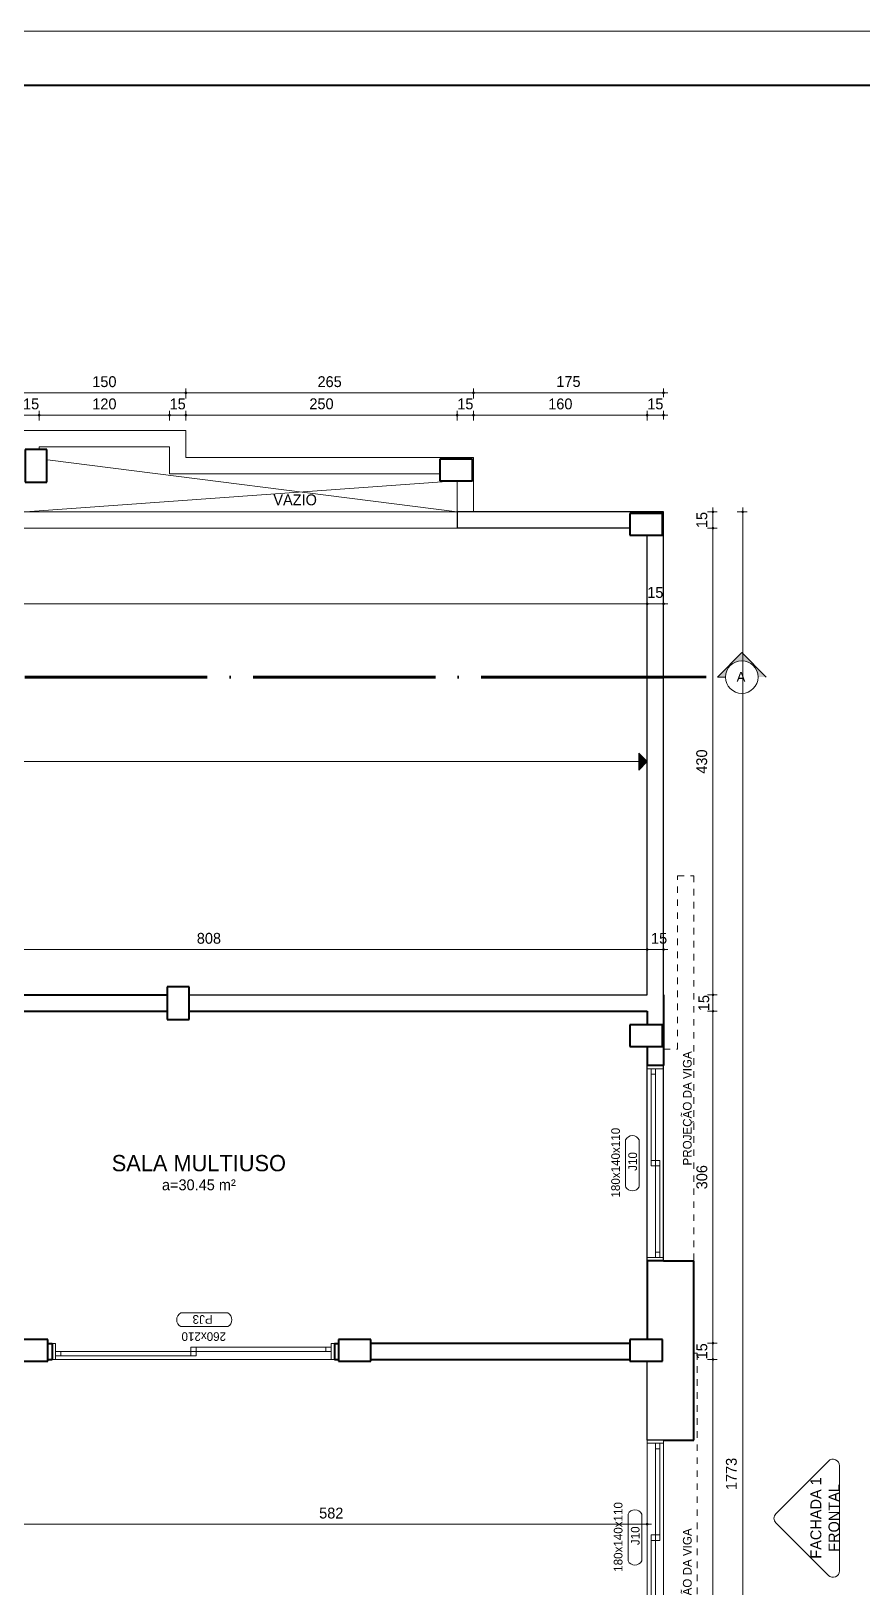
# Model space of a CAD drawing. Header units: millimetres. Extents: x 13204 to 24802, y 21209 to 40694.
# Drawn here: x 19532 to 20298, y 32994 to 34428 of the extents above; entities that cross this region are included whole.
import ezdxf
from ezdxf.enums import TextEntityAlignment as Align

# ---------------------------------------------------------------- set-up
doc = ezdxf.new("R2010")
doc.units = ezdxf.units.MM
for name, pattern in [('ACAD_ISO04W100', [30, 24, -3, 0, -3]), ('ACAD_ISO12W100', [21, 12, -3, 0, -3, 0, -3]), ('CACHE', [0.24, 0.12, -0.12])]:
    doc.linetypes.add(name, pattern=pattern)
for name, color, linetype, lineweight in [('COTAS', 30, 'Continuous', 5), ('ESPECARQ', 2, 'Continuous', 20), ('Esquadrias', 2, 'Continuous', 20), ('Linha Corte', 7, 'Continuous', 70), ('PAREDE', 1, 'Continuous', 40), ('Paredes', 1, 'Continuous', 40), ('PISO', 5, 'Continuous', 5), ('PROJEÇÃO', 190, 'CACHE', 0), ('TEXTO', 4, 'Continuous', 5)]:
    doc.layers.add(name, color=color, linetype=linetype, lineweight=lineweight)
for name, color, linetype in [('EIXO', 1, 'Continuous'), ('PAREDES_DIVISORIAS', 3, 'Continuous'), ('PISOPEITORIL', 7, 'Continuous')]:
    doc.layers.add(name, color=color, linetype=linetype)
doc.styles.add('LANA', font='stylu.ttf')
doc.styles.add('REGUA60', font='cityb___.ttf', dxfattribs={"width": 1.4})
doc.dimstyles.new('COTA 50', dxfattribs={"dimscale": 0, "dimtxt": 10, "dimasz": 0.5, "dimexe": 1.25, "dimexo": 5, "dimgap": 5, "dimtad": 1, "dimdec": 0, "dimtxsty": 'LANA', "dimblk": 'cota', "dimcen": 2.5, "dimse2": 1, "dimclrd": 256, "dimclre": 256, "dimclrt": 256, "dimaunit": 1, "dimadec": 0, "dimazin": 0, "dimtfac": 1, "dimtdec": 0, "dimtmove": 0, "dimatfit": 3, "dimldrblk": 'DOTSMALL', "dimfxl": 5, "dimfxlon": 1, "dimtzin": 9, "dimlwd": -1, "dimlwe": -1, "dimarcsym": 0})

# ---------------------------------------------------------------- blocks, each defined once
blk = doc.blocks.new('P20X30V')
at = {"layer": 'Paredes'}
for p, q in [((0.1, 0.15), (-0.1, 0.15)), ((-0.1, 0.15), (-0.1, -0.15)), ((0.1, -0.15), (0.1, 0.15)), ((-0.1, -0.15), (0.1, -0.15)), ((0.035, -0.15), (0.035, -0.15))]:
    blk.add_line(p, q, dxfattribs=at)
blk = doc.blocks.new('*U35', base_point=(52928.6, 4643.8))
at = {"layer": 'Esquadrias'}
for p, q in [((52671.6, 4643.8), (52668.6, 4643.8)), ((52671.6, 4629.1), (52671.6, 4643.8)), ((52925.6, 4636.4), (52671.6, 4636.4)), ((52801.1, 4632.4), (52671.6, 4632.4)), ((52676.6, 4632.4), (52676.6, 4636.4)), ((52925.6, 4640.4), (52796.1, 4640.4)), ((52796.1, 4632.4), (52796.1, 4640.4)), ((52801.1, 4632.4), (52801.1, 4640.4)), ((52920.6, 4636.4), (52920.6, 4640.4)), ((52925.6, 4643.8), (52928.6, 4643.8)), ((52925.6, 4629.1), (52925.6, 4643.8)), ((52668.6, 4629.1), (52671.6, 4629.1)), ((52928.6, 4629.1), (52925.6, 4629.1))]:
    blk.add_line(p, q, dxfattribs=at)
at = {"layer": 'Esquadrias', "color": 0}
for p, q in [((52668.6, 4629.1), (52668.6, 4629.1)), ((52928.6, 4629.1), (52668.6, 4629.1)), ((52928.6, 4629.1), (52928.6, 4629.1))]:
    blk.add_line(p, q, dxfattribs=at)
blk = doc.blocks.new('*U64', base_point=(55187.1, 4340.8))
at = {"layer": 'Esquadrias'}
for p, q in [((55010.1, 4340.8), (55007.1, 4340.8)), ((55010.1, 4325.8), (55010.1, 4340.8)), ((55184.1, 4333.3), (55010.1, 4333.3)), ((55015.1, 4329.3), (55015.1, 4333.3)), ((55184.1, 4337.3), (55094.6, 4337.3)), ((55094.6, 4329.3), (55094.6, 4337.3)), ((55099.6, 4329.3), (55099.6, 4337.3)), ((55179.1, 4333.3), (55179.1, 4337.3)), ((55184.1, 4340.8), (55187.1, 4340.8)), ((55184.1, 4325.8), (55184.1, 4340.8)), ((55007.1, 4325.8), (55010.1, 4325.8)), ((55099.6, 4329.3), (55010.1, 4329.3)), ((55187.1, 4325.8), (55184.1, 4325.8))]:
    blk.add_line(p, q, dxfattribs=at)
at = {"layer": 'Esquadrias', "color": 0}
for p, q in [((55184.1, 4340.8), (55010.1, 4340.8)), ((55007.1, 4325.8), (55007.1, 4325.8)), ((55187.1, 4325.8), (55007.1, 4325.8)), ((55187.1, 4325.8), (55187.1, 4325.8))]:
    blk.add_line(p, q, dxfattribs=at)
blk = doc.blocks.new('*U65', base_point=(55022.1, 4340.8))
at = {"layer": 'Esquadrias'}
for p, q in [((54845.1, 4340.8), (54842.1, 4340.8)), ((54845.1, 4325.8), (54845.1, 4340.8)), ((55019.1, 4333.3), (54845.1, 4333.3)), ((54850.1, 4329.3), (54850.1, 4333.3)), ((55019.1, 4337.3), (54929.6, 4337.3)), ((54929.6, 4329.3), (54929.6, 4337.3)), ((54934.6, 4329.3), (54934.6, 4337.3)), ((55014.1, 4333.3), (55014.1, 4337.3)), ((55019.1, 4340.8), (55022.1, 4340.8)), ((55019.1, 4325.8), (55019.1, 4340.8)), ((54842.1, 4325.8), (54845.1, 4325.8)), ((54934.6, 4329.3), (54845.1, 4329.3)), ((55022.1, 4325.8), (55019.1, 4325.8))]:
    blk.add_line(p, q, dxfattribs=at)
at = {"layer": 'Esquadrias', "color": 0}
for p, q in [((55019.1, 4340.8), (54845.1, 4340.8)), ((54842.1, 4325.8), (54842.1, 4325.8)), ((55022.1, 4325.8), (54842.1, 4325.8)), ((55022.1, 4325.8), (55022.1, 4325.8))]:
    blk.add_line(p, q, dxfattribs=at)
blk = doc.blocks.new('INDESQ2')
at = {"color": 0, "linetype": 'ByBlock'}
for p, q in [((4.32, 2.96), (-4.32, 2.96)), ((-4.32, 0.44), (4.32, 0.44))]:
    blk.add_line(p, q, dxfattribs=at)
at = {"color": 0}
for centre, start, end in [((-3.67, 1.7), 117.3654, 242.6346), ((3.67, 1.7), 297.3654, 62.6346)]:
    blk.add_arc(centre, 1.42, start, end, dxfattribs=at)
at = {"style": 'REGUA60', "width": 1.4, "flags": 9}
blk.add_attdef('LOCAL', text='', height=1.5, dxfattribs=at).set_placement((-0.08, -4.35), align=Align.CENTER)
at = {"layer": 'ESPECARQ', "color": 0, "style": 'REGUA60'}
for tag, width, p in [('COD', 1.1, (-0.08, 0.95)), ('DIM', 1.4, (-0.08, -2.17))]:
    blk.add_attdef(tag, text='', height=1.5, dxfattribs=dict(at, width=width)).set_placement(p, align=Align.CENTER)
blk = doc.blocks.new('*U70', base_point=(53091.2, 4999.6))
blk = doc.blocks.new('cota')
at = {"layer": 'COTAS'}
blk.add_hatch(color=256, dxfattribs=at).paths.add_polyline_path([(-1.6, 0, 1), (1.6, 0, 1)])
for points in [[(-1.6, 0), (-8, 0)], [(0, 1.6), (0, 8)], [(8, 0), (1.6, 0)], [(0, -8), (0, -1.6)]]:
    blk.add_lwpolyline(points, dxfattribs=at)
blk.add_circle((0, 0), 1.6, dxfattribs=at)
blk = doc.blocks.new('*D194')
at = {"layer": 'COTAS', "transparency": 16777216}
for p, q in [((19524.5, 34069), (19524.5, 34075.3)), ((19525, 34074), (19539, 34074))]:
    blk.add_line(p, q, dxfattribs=at)
at = {"layer": 'Defpoints', "color": 0, "transparency": 16777216}
for p in [(19539.5, 34074), (19524.5, 34059.8), (19539.5, 34044.8)]:
    blk.add_point(p, dxfattribs=at)
at = {"layer": 'COTAS', "transparency": 16777216, "xscale": 0.5, "yscale": 0.5, "zscale": 0.5, "rotation": 180}
blk.add_blockref('cota', (19524.5, 34074), dxfattribs=at)
at = {"layer": 'COTAS', "transparency": 16777216, "xscale": 0.5, "yscale": 0.5, "zscale": 0.5}
blk.add_blockref('cota', (19539.5, 34074), dxfattribs=at)
at = {"layer": 'COTAS', "transparency": 16777216, "insert": (19532, 34084.2), "char_height": 10, "attachment_point": 5, "style": 'LANA'}
blk.add_mtext('15', dxfattribs=at)
blk = doc.blocks.new('_DotSmall')
at = {"layer": 'PAREDE', "color": 0, "const_width": 0.5}
blk.add_lwpolyline([(-0.0625, 0, 1), (0.0625, 0, 1)], format="xyb", close=True, dxfattribs=at)
blk = doc.blocks.new('*D195')
at = {"layer": 'COTAS', "transparency": 16777216}
for p, q in [((19539.5, 34069), (19539.5, 34075.3)), ((19540, 34074), (19659, 34074))]:
    blk.add_line(p, q, dxfattribs=at)
at = {"layer": 'Defpoints', "color": 0, "transparency": 16777216}
for p in [(19659.5, 34074), (19539.5, 34044.8), (19659.5, 34044.8)]:
    blk.add_point(p, dxfattribs=at)
at = {"layer": 'COTAS', "transparency": 16777216, "xscale": 0.5, "yscale": 0.5, "zscale": 0.5, "rotation": 180}
blk.add_blockref('cota', (19539.5, 34074), dxfattribs=at)
at = {"layer": 'COTAS', "transparency": 16777216, "xscale": 0.5, "yscale": 0.5, "zscale": 0.5}
blk.add_blockref('cota', (19659.5, 34074), dxfattribs=at)
at = {"layer": 'COTAS', "transparency": 16777216, "insert": (19599.5, 34084.2), "char_height": 10, "attachment_point": 5, "style": 'LANA'}
blk.add_mtext('120', dxfattribs=at)
blk = doc.blocks.new('*D196')
at = {"layer": 'COTAS', "transparency": 16777216}
for p, q in [((19659.5, 34069), (19659.5, 34075.3)), ((19660, 34074), (19674, 34074))]:
    blk.add_line(p, q, dxfattribs=at)
at = {"layer": 'Defpoints', "color": 0, "transparency": 16777216}
for p in [(19674.5, 34074), (19674.5, 34059.8), (19659.5, 34044.8)]:
    blk.add_point(p, dxfattribs=at)
at = {"layer": 'COTAS', "transparency": 16777216, "xscale": 0.5, "yscale": 0.5, "zscale": 0.5, "rotation": 180}
blk.add_blockref('cota', (19659.5, 34074), dxfattribs=at)
at = {"layer": 'COTAS', "transparency": 16777216, "xscale": 0.5, "yscale": 0.5, "zscale": 0.5}
blk.add_blockref('cota', (19674.5, 34074), dxfattribs=at)
at = {"layer": 'COTAS', "transparency": 16777216, "insert": (19667, 34084.2), "char_height": 10, "attachment_point": 5, "style": 'LANA'}
blk.add_mtext('15', dxfattribs=at)
blk = doc.blocks.new('*D197')
at = {"layer": 'COTAS', "transparency": 16777216}
for p, q in [((19674.5, 34069), (19674.5, 34075.3)), ((19675, 34074), (19924, 34074))]:
    blk.add_line(p, q, dxfattribs=at)
at = {"layer": 'Defpoints', "color": 0, "transparency": 16777216}
for p in [(19924.5, 34074), (19674.5, 34059.8), (19924.5, 34013.3)]:
    blk.add_point(p, dxfattribs=at)
at = {"layer": 'COTAS', "transparency": 16777216, "xscale": 0.5, "yscale": 0.5, "zscale": 0.5, "rotation": 180}
blk.add_blockref('cota', (19674.5, 34074), dxfattribs=at)
at = {"layer": 'COTAS', "transparency": 16777216, "xscale": 0.5, "yscale": 0.5, "zscale": 0.5}
blk.add_blockref('cota', (19924.5, 34074), dxfattribs=at)
at = {"layer": 'COTAS', "transparency": 16777216, "insert": (19799.5, 34084.3), "char_height": 10, "attachment_point": 5, "style": 'LANA'}
blk.add_mtext('250', dxfattribs=at)
blk = doc.blocks.new('*D198')
at = {"layer": 'COTAS', "transparency": 16777216}
for p, q in [((19924.5, 34069), (19924.5, 34075.3)), ((19925, 34074), (19939, 34074))]:
    blk.add_line(p, q, dxfattribs=at)
at = {"layer": 'Defpoints', "color": 0, "transparency": 16777216}
for p in [(19939.5, 34074), (19939.5, 34034.8), (19924.5, 34013.3)]:
    blk.add_point(p, dxfattribs=at)
at = {"layer": 'COTAS', "transparency": 16777216, "xscale": 0.5, "yscale": 0.5, "zscale": 0.5, "rotation": 180}
blk.add_blockref('cota', (19924.5, 34074), dxfattribs=at)
at = {"layer": 'COTAS', "transparency": 16777216, "xscale": 0.5, "yscale": 0.5, "zscale": 0.5}
blk.add_blockref('cota', (19939.5, 34074), dxfattribs=at)
at = {"layer": 'COTAS', "transparency": 16777216, "insert": (19932, 34084.2), "char_height": 10, "attachment_point": 5, "style": 'LANA'}
blk.add_mtext('15', dxfattribs=at)
blk = doc.blocks.new('*D199')
at = {"layer": 'COTAS', "transparency": 16777216}
for p, q in [((19939.5, 34069), (19939.5, 34075.3)), ((19940, 34074), (20099, 34074))]:
    blk.add_line(p, q, dxfattribs=at)
at = {"layer": 'Defpoints', "color": 0, "transparency": 16777216}
for p in [(20099.5, 34074), (19939.5, 34034.8), (20099.5, 33963.3)]:
    blk.add_point(p, dxfattribs=at)
at = {"layer": 'COTAS', "transparency": 16777216, "xscale": 0.5, "yscale": 0.5, "zscale": 0.5, "rotation": 180}
blk.add_blockref('cota', (19939.5, 34074), dxfattribs=at)
at = {"layer": 'COTAS', "transparency": 16777216, "xscale": 0.5, "yscale": 0.5, "zscale": 0.5}
blk.add_blockref('cota', (20099.5, 34074), dxfattribs=at)
at = {"layer": 'COTAS', "transparency": 16777216, "insert": (20019.5, 34084.2), "char_height": 10, "attachment_point": 5, "style": 'LANA'}
blk.add_mtext('160', dxfattribs=at)
blk = doc.blocks.new('*D200')
at = {"layer": 'COTAS', "transparency": 16777216}
for p, q in [((20099.5, 34069), (20099.5, 34075.3)), ((20100, 34074), (20114, 34074))]:
    blk.add_line(p, q, dxfattribs=at)
at = {"layer": 'Defpoints', "color": 0, "transparency": 16777216}
for p in [(20114.5, 34074), (20114.5, 33984.8), (20099.5, 33963.3)]:
    blk.add_point(p, dxfattribs=at)
at = {"layer": 'COTAS', "transparency": 16777216, "xscale": 0.5, "yscale": 0.5, "zscale": 0.5, "rotation": 180}
blk.add_blockref('cota', (20099.5, 34074), dxfattribs=at)
at = {"layer": 'COTAS', "transparency": 16777216, "xscale": 0.5, "yscale": 0.5, "zscale": 0.5}
blk.add_blockref('cota', (20114.5, 34074), dxfattribs=at)
at = {"layer": 'COTAS', "transparency": 16777216, "insert": (20107, 34084.2), "char_height": 10, "attachment_point": 5, "style": 'LANA'}
blk.add_mtext('15', dxfattribs=at)
blk = doc.blocks.new('*D207')
at = {"layer": 'COTAS', "transparency": 16777216}
for p, q in [((19674, 34094.4), (19525, 34094.4)), ((19674.5, 34089.4), (19674.5, 34095.7))]:
    blk.add_line(p, q, dxfattribs=at)
at = {"layer": 'Defpoints', "color": 0, "transparency": 16777216}
for p in [(19524.5, 34094.4), (19524.5, 34059.8), (19674.5, 34059.8)]:
    blk.add_point(p, dxfattribs=at)
at = {"layer": 'COTAS', "transparency": 16777216, "xscale": 0.5, "yscale": 0.5, "zscale": 0.5, "rotation": 180}
blk.add_blockref('cota', (19524.5, 34094.4), dxfattribs=at)
at = {"layer": 'COTAS', "transparency": 16777216, "xscale": 0.5, "yscale": 0.5, "zscale": 0.5}
blk.add_blockref('cota', (19674.5, 34094.4), dxfattribs=at)
at = {"layer": 'COTAS', "transparency": 16777216, "insert": (19599.5, 34104.7), "char_height": 10, "attachment_point": 5, "style": 'LANA'}
blk.add_mtext('150', dxfattribs=at)
blk = doc.blocks.new('*D208')
at = {"layer": 'COTAS', "transparency": 16777216}
for p, q in [((19674.5, 34089.4), (19674.5, 34095.7)), ((19675, 34094.4), (19939, 34094.4))]:
    blk.add_line(p, q, dxfattribs=at)
at = {"layer": 'Defpoints', "color": 0, "transparency": 16777216}
for p in [(19939.5, 34094.4), (19674.5, 34059.8), (19939.5, 34034.8)]:
    blk.add_point(p, dxfattribs=at)
at = {"layer": 'COTAS', "transparency": 16777216, "xscale": 0.5, "yscale": 0.5, "zscale": 0.5, "rotation": 180}
blk.add_blockref('cota', (19674.5, 34094.4), dxfattribs=at)
at = {"layer": 'COTAS', "transparency": 16777216, "xscale": 0.5, "yscale": 0.5, "zscale": 0.5}
blk.add_blockref('cota', (19939.5, 34094.4), dxfattribs=at)
at = {"layer": 'COTAS', "transparency": 16777216, "insert": (19807, 34104.7), "char_height": 10, "attachment_point": 5, "style": 'LANA'}
blk.add_mtext('265', dxfattribs=at)
blk = doc.blocks.new('*D209')
at = {"layer": 'COTAS', "transparency": 16777216}
for p, q in [((19939.5, 34089.4), (19939.5, 34095.7)), ((19940, 34094.4), (20114, 34094.4))]:
    blk.add_line(p, q, dxfattribs=at)
at = {"layer": 'Defpoints', "color": 0, "transparency": 16777216}
for p in [(20114.5, 34094.4), (19939.5, 34034.8), (20114.5, 33984.8)]:
    blk.add_point(p, dxfattribs=at)
at = {"layer": 'COTAS', "transparency": 16777216, "xscale": 0.5, "yscale": 0.5, "zscale": 0.5, "rotation": 180}
blk.add_blockref('cota', (19939.5, 34094.4), dxfattribs=at)
at = {"layer": 'COTAS', "transparency": 16777216, "xscale": 0.5, "yscale": 0.5, "zscale": 0.5}
blk.add_blockref('cota', (20114.5, 34094.4), dxfattribs=at)
at = {"layer": 'COTAS', "transparency": 16777216, "insert": (20027, 34104.8), "char_height": 10, "attachment_point": 5, "style": 'LANA'}
blk.add_mtext('175', dxfattribs=at)
blk = doc.blocks.new('*D214')
at = {"layer": 'COTAS', "transparency": 16777216}
for p, q in [((18624.5, 33905.2), (18624.5, 33899)), ((18625, 33900.2), (20099, 33900.2))]:
    blk.add_line(p, q, dxfattribs=at)
at = {"layer": 'Defpoints', "color": 0, "transparency": 16777216}
for p in [(18624.5, 33969.8), (20099.5, 33900.2), (20099.5, 33862.4)]:
    blk.add_point(p, dxfattribs=at)
at = {"layer": 'COTAS', "transparency": 16777216, "xscale": 0.5, "yscale": 0.5, "zscale": 0.5, "rotation": 180}
blk.add_blockref('cota', (18624.5, 33900.2), dxfattribs=at)
at = {"layer": 'COTAS', "transparency": 16777216, "xscale": 0.5, "yscale": 0.5, "zscale": 0.5}
blk.add_blockref('cota', (20099.5, 33900.2), dxfattribs=at)
at = {"layer": 'COTAS', "transparency": 16777216, "insert": (19362, 33910.6), "char_height": 10, "attachment_point": 5, "style": 'LANA'}
blk.add_mtext('1475', dxfattribs=at)
blk = doc.blocks.new('*D215')
at = {"layer": 'COTAS', "transparency": 16777216}
for p, q in [((20099.5, 33905.2), (20099.5, 33899)), ((20100, 33900.2), (20114, 33900.2))]:
    blk.add_line(p, q, dxfattribs=at)
at = {"layer": 'Defpoints', "color": 0, "transparency": 16777216}
for p in [(20114.5, 33984.8), (20099.5, 33963.3), (20114.5, 33900.2)]:
    blk.add_point(p, dxfattribs=at)
at = {"layer": 'COTAS', "transparency": 16777216, "xscale": 0.5, "yscale": 0.5, "zscale": 0.5, "rotation": 180}
blk.add_blockref('cota', (20099.5, 33900.2), dxfattribs=at)
at = {"layer": 'COTAS', "transparency": 16777216, "xscale": 0.5, "yscale": 0.5, "zscale": 0.5}
blk.add_blockref('cota', (20114.5, 33900.2), dxfattribs=at)
at = {"layer": 'COTAS', "transparency": 16777216, "insert": (20107, 33910.5), "char_height": 10, "attachment_point": 5, "style": 'LANA'}
blk.add_mtext('15', dxfattribs=at)
blk = doc.blocks.new('*D239')
at = {"layer": 'COTAS', "transparency": 16777216}
for p, q in [((19292, 33576.7), (19292, 33582.9)), ((19292.5, 33581.7), (20099, 33581.7))]:
    blk.add_line(p, q, dxfattribs=at)
at = {"layer": 'Defpoints', "color": 0, "transparency": 16777216}
for p in [(20099.5, 33581.7), (19292, 33524.8), (20099.5, 33524.8)]:
    blk.add_point(p, dxfattribs=at)
at = {"layer": 'COTAS', "transparency": 16777216, "xscale": 0.5, "yscale": 0.5, "zscale": 0.5, "rotation": 180}
blk.add_blockref('cota', (19292, 33581.7), dxfattribs=at)
at = {"layer": 'COTAS', "transparency": 16777216, "xscale": 0.5, "yscale": 0.5, "zscale": 0.5}
blk.add_blockref('cota', (20099.5, 33581.7), dxfattribs=at)
at = {"layer": 'COTAS', "transparency": 16777216, "insert": (19695.8, 33591.9), "char_height": 10, "attachment_point": 5, "style": 'LANA'}
blk.add_mtext('808', dxfattribs=at)
blk = doc.blocks.new('*D240')
at = {"layer": 'COTAS', "transparency": 16777216}
for p, q in [((20099.5, 33576.7), (20099.5, 33582.9)), ((20100, 33581.7), (20114, 33581.7))]:
    blk.add_line(p, q, dxfattribs=at)
at = {"layer": 'Defpoints', "color": 0, "transparency": 16777216}
for p in [(20114.5, 33581.7), (20114.5, 33539.8), (20099.5, 33524.8)]:
    blk.add_point(p, dxfattribs=at)
at = {"layer": 'COTAS', "transparency": 16777216, "xscale": 0.5, "yscale": 0.5, "zscale": 0.5, "rotation": 180}
blk.add_blockref('cota', (20099.5, 33581.7), dxfattribs=at)
at = {"layer": 'COTAS', "transparency": 16777216, "xscale": 0.5, "yscale": 0.5, "zscale": 0.5}
blk.add_blockref('cota', (20114.5, 33581.7), dxfattribs=at)
at = {"layer": 'COTAS', "transparency": 16777216, "insert": (20110.5, 33591.9), "char_height": 10, "attachment_point": 5, "style": 'LANA'}
blk.add_mtext('15', dxfattribs=at)
blk = doc.blocks.new('*D243')
at = {"layer": 'COTAS', "transparency": 16777216}
for p, q in [((20155.1, 33984.8), (20161.3, 33984.8)), ((20160.1, 33984.3), (20160.1, 33970.3))]:
    blk.add_line(p, q, dxfattribs=at)
at = {"layer": 'Defpoints', "color": 0, "transparency": 16777216}
for p in [(20114.5, 33984.8), (20083.5, 33969.8), (20160.1, 33969.8)]:
    blk.add_point(p, dxfattribs=at)
at = {"layer": 'COTAS', "transparency": 16777216, "xscale": 0.5, "yscale": 0.5, "zscale": 0.5}
for p, rotation in [((20160.1, 33984.8), 90), ((20160.1, 33969.8), 270)]:
    blk.add_blockref('cota', p, dxfattribs=dict(at, rotation=rotation))
at = {"layer": 'COTAS', "transparency": 16777216, "insert": (20149.9, 33977.3), "char_height": 10, "attachment_point": 5, "rotation": 90, "style": 'LANA'}
blk.add_mtext('15', dxfattribs=at)
blk = doc.blocks.new('*D244')
at = {"layer": 'COTAS', "transparency": 16777216}
for p, q in [((20155.1, 33969.8), (20161.3, 33969.8)), ((20160.1, 33969.3), (20160.1, 33540.3))]:
    blk.add_line(p, q, dxfattribs=at)
at = {"layer": 'Defpoints', "color": 0, "transparency": 16777216}
for p in [(20083.5, 33969.8), (20099.5, 33539.8), (20160.1, 33539.8)]:
    blk.add_point(p, dxfattribs=at)
at = {"layer": 'COTAS', "transparency": 16777216, "xscale": 0.5, "yscale": 0.5, "zscale": 0.5}
for p, rotation in [((20160.1, 33969.8), 90), ((20160.1, 33539.8), 270)]:
    blk.add_blockref('cota', p, dxfattribs=dict(at, rotation=rotation))
at = {"layer": 'COTAS', "transparency": 16777216, "insert": (20149.8, 33754.8), "char_height": 10, "attachment_point": 5, "rotation": 90, "style": 'LANA'}
blk.add_mtext('430', dxfattribs=at)
blk = doc.blocks.new('*D245')
at = {"layer": 'COTAS', "transparency": 16777216}
for p, q in [((20155.1, 33539.8), (20161.3, 33539.8)), ((20160.1, 33539.3), (20160.1, 33525.3))]:
    blk.add_line(p, q, dxfattribs=at)
at = {"layer": 'Defpoints', "color": 0, "transparency": 16777216}
for p in [(20099.5, 33539.8), (20099.6, 33524.8), (20160.1, 33524.8)]:
    blk.add_point(p, dxfattribs=at)
at = {"layer": 'COTAS', "transparency": 16777216, "xscale": 0.5, "yscale": 0.5, "zscale": 0.5}
for p, rotation in [((20160.1, 33539.8), 90), ((20160.1, 33524.8), 270)]:
    blk.add_blockref('cota', p, dxfattribs=dict(at, rotation=rotation))
at = {"layer": 'COTAS', "transparency": 16777216, "insert": (20151.7, 33532.3), "char_height": 10, "attachment_point": 5, "rotation": 90, "style": 'LANA'}
blk.add_mtext('15', dxfattribs=at)
blk = doc.blocks.new('*D246')
at = {"layer": 'COTAS', "transparency": 16777216}
for p, q in [((20155.1, 33524.8), (20161.3, 33524.8)), ((20160.1, 33524.3), (20160.1, 33219.5))]:
    blk.add_line(p, q, dxfattribs=at)
at = {"layer": 'Defpoints', "color": 0, "transparency": 16777216}
for p in [(20099.6, 33524.8), (20083.5, 33219), (20160.1, 33219)]:
    blk.add_point(p, dxfattribs=at)
at = {"layer": 'COTAS', "transparency": 16777216, "xscale": 0.5, "yscale": 0.5, "zscale": 0.5}
for p, rotation in [((20160.1, 33524.8), 90), ((20160.1, 33219), 270)]:
    blk.add_blockref('cota', p, dxfattribs=dict(at, rotation=rotation))
at = {"layer": 'COTAS', "transparency": 16777216, "insert": (20149.9, 33371.9), "char_height": 10, "attachment_point": 5, "rotation": 90, "style": 'LANA'}
blk.add_mtext('306', dxfattribs=at)
blk = doc.blocks.new('*D247')
at = {"layer": 'COTAS', "transparency": 16777216}
for p, q in [((20155.1, 33219), (20161.3, 33219)), ((20160.1, 33218.5), (20160.1, 33204.5))]:
    blk.add_line(p, q, dxfattribs=at)
at = {"layer": 'Defpoints', "color": 0, "transparency": 16777216}
for p in [(20083.5, 33219), (20083.5, 33204), (20160.1, 33204)]:
    blk.add_point(p, dxfattribs=at)
at = {"layer": 'COTAS', "transparency": 16777216, "xscale": 0.5, "yscale": 0.5, "zscale": 0.5}
for p, rotation in [((20160.1, 33219), 90), ((20160.1, 33204), 270)]:
    blk.add_blockref('cota', p, dxfattribs=dict(at, rotation=rotation))
at = {"layer": 'COTAS', "transparency": 16777216, "insert": (20149.9, 33211.5), "char_height": 10, "attachment_point": 5, "rotation": 90, "style": 'LANA'}
blk.add_mtext('15', dxfattribs=at)
blk = doc.blocks.new('*D248')
at = {"layer": 'COTAS', "transparency": 16777216}
for p, q in [((20155.1, 33204), (20161.3, 33204)), ((20160.1, 33203.5), (20160.1, 32237.8))]:
    blk.add_line(p, q, dxfattribs=at)
at = {"layer": 'Defpoints', "color": 0, "transparency": 16777216}
for p in [(20083.5, 33204), (20099.5, 32237.3), (20160.1, 32237.3)]:
    blk.add_point(p, dxfattribs=at)
at = {"layer": 'COTAS', "transparency": 16777216, "xscale": 0.5, "yscale": 0.5, "zscale": 0.5}
for p, rotation in [((20160.1, 33204), 90), ((20160.1, 32237.3), 270)]:
    blk.add_blockref('cota', p, dxfattribs=dict(at, rotation=rotation))
at = {"layer": 'COTAS', "transparency": 16777216, "insert": (20149.7, 32720.6), "char_height": 10, "attachment_point": 5, "rotation": 90, "style": 'LANA'}
blk.add_mtext('967', dxfattribs=at)
blk = doc.blocks.new('*D274')
at = {"layer": 'COTAS', "transparency": 16777216}
for p, q in [((19517.5, 33052.2), (19517.5, 33053.4)), ((19518, 33052.2), (20099, 33052.2))]:
    blk.add_line(p, q, dxfattribs=at)
at = {"layer": 'Defpoints', "color": 0, "transparency": 16777216}
for p in [(20099.5, 33258.5), (19517.5, 33052.2), (20099.5, 33052.2)]:
    blk.add_point(p, dxfattribs=at)
at = {"layer": 'COTAS', "transparency": 16777216, "xscale": 0.5, "yscale": 0.5, "zscale": 0.5, "rotation": 180}
blk.add_blockref('cota', (19517.5, 33052.2), dxfattribs=at)
at = {"layer": 'COTAS', "transparency": 16777216, "xscale": 0.5, "yscale": 0.5, "zscale": 0.5}
blk.add_blockref('cota', (20099.5, 33052.2), dxfattribs=at)
at = {"layer": 'COTAS', "transparency": 16777216, "insert": (19808.5, 33062.4), "char_height": 10, "attachment_point": 5, "style": 'LANA'}
blk.add_mtext('582', dxfattribs=at)
blk = doc.blocks.new('*D308')
at = {"layer": 'COTAS', "transparency": 16777216}
for p, q in [((20182.5, 33984.8), (20188.7, 33984.8)), ((20187.5, 33984.3), (20187.5, 32212.8))]:
    blk.add_line(p, q, dxfattribs=at)
at = {"layer": 'Defpoints', "color": 0, "transparency": 16777216}
for p in [(20019.5, 33984.8), (20019.5, 32212.3), (20187.5, 32212.3)]:
    blk.add_point(p, dxfattribs=at)
at = {"layer": 'COTAS', "transparency": 16777216, "xscale": 0.5, "yscale": 0.5, "zscale": 0.5}
for p, rotation in [((20187.5, 33984.8), 90), ((20187.5, 32212.3), 270)]:
    blk.add_blockref('cota', p, dxfattribs=dict(at, rotation=rotation))
at = {"layer": 'COTAS', "transparency": 16777216, "insert": (20177.1, 33098.5), "char_height": 10, "attachment_point": 5, "rotation": 90, "style": 'LANA'}
blk.add_mtext('1773', dxfattribs=at)

msp = doc.modelspace()

# ---------------------------------------------------------------- hatches: boundary and pattern name
at = {"layer": 'TEXTO'}
for points in [[(20201.66, 33832.63), (20209.16, 33832.63), (20186.66, 33855.13), (20164.16, 33832.63), (20171.66, 33832.63, -1)], [(20091.73, 33746.96), (20099.54, 33754.78), (20091.73, 33762.59)]]:
    msp.add_hatch(color=256, dxfattribs=at).paths.add_polyline_path(points)

# ---------------------------------------------------------------- linework, layer by layer
at = {"layer": 'EIXO', "color": 1}
for p, q in [((20114.54, 33984.78), (19924.54, 33984.78)), ((19924.54, 33984.78), (19924.54, 33969.78)), ((20114.54, 33294.78), (20114.54, 33984.78)), ((20083.49, 33969.78), (19924.54, 33969.78)), ((20099.54, 33539.78), (20099.54, 33963.28)), ((20099.54, 33512.28), (20099.54, 33524.78)), ((20099.54, 33222.28), (20099.54, 33492.28)), ((20099.54, 33129.78), (20099.54, 33202.28)), ((20114.54, 33129.78), (20099.54, 33129.78))]:
    msp.add_line(p, q, dxfattribs=at)
for points in [[(19230.04, 33539.78), (19657.49, 33539.78)], [(19677.49, 33539.78), (20099.54, 33539.78)]]:
    msp.add_lwpolyline(points, dxfattribs=at)
at = {"layer": 'Esquadrias'}
for p, q in [((19674.54, 34059.78), (19524.54, 34059.78)), ((19674.54, 34034.78), (19674.54, 34059.78)), ((19659.54, 34044.78), (19539.54, 34044.78)), ((19539.54, 34044.78), (19539.54, 34042.28)), ((19659.54, 34019.78), (19659.54, 34044.78)), ((19939.54, 34034.78), (19674.54, 34034.78)), ((19939.54, 33984.78), (19939.54, 34034.78)), ((19908.49, 34019.78), (19659.54, 34019.78)), ((19924.54, 33984.78), (19924.54, 34013.28)), ((18979.54, 33984.78), (19924.54, 33984.78)), ((19924.54, 33969.78), (18501.09, 33969.78))]:
    msp.add_line(p, q, dxfattribs=at)
at = {"layer": 'Linha Corte', "linetype": 'ACAD_ISO04W100', "ltscale": 7}
msp.add_line((20114.54, 33832.63), (17188.54, 33832.63), dxfattribs=at)
at = {"layer": 'PAREDE'}
for p, q in [((19262.09, 33539.78), (19657.49, 33539.78)), ((20114.54, 33539.78), (20114.54, 33474.78)), ((19292.01, 33524.78), (19657.49, 33524.78)), ((19677.49, 33524.78), (20099.61, 33524.78)), ((20099.54, 33524.78), (20099.54, 33512.28)), ((20099.54, 33492.28), (20099.54, 33474.78)), ((20114.54, 33474.78), (20099.54, 33474.78)), ((20099.54, 33294.78), (20099.54, 33222.28)), ((20114.54, 33294.78), (20099.54, 33294.78)), ((19547.49, 33218.71), (19551.54, 33218.71)), ((19551.54, 33218.71), (19551.54, 33204.01)), ((19811.54, 33218.71), (19815.04, 33218.71)), ((19811.54, 33218.71), (19811.54, 33204.01)), ((19845.04, 33219.01), (20083.49, 33219.01)), ((19547.49, 33204.01), (19551.54, 33204.01)), ((19811.54, 33204.01), (19815.04, 33204.01)), ((19845.04, 33204.01), (20083.49, 33204.01))]:
    msp.add_line(p, q, dxfattribs=at)
at = {"layer": 'Paredes'}
for p, q in [((21256.85, 34377.59), (13751.76, 34377.59)), ((20114.54, 33294.78), (20142.54, 33294.78)), ((20142.54, 33129.78), (20142.54, 33294.78)), ((20114.54, 33129.78), (20142.54, 33129.78))]:
    msp.add_line(p, q, dxfattribs=at)
at = {"layer": 'PISO'}
for p, q in [((19547.11, 34032.78), (19924.54, 33984.78)), ((19923.49, 34013.28), (19526.49, 33984.78))]:
    msp.add_line(p, q, dxfattribs=at)
at = {"layer": 'PROJEÇÃO', "ltscale": 50}
msp.add_lwpolyline([(20114.54, 33489.78), (20127.54, 33489.78), (20127.54, 33649.55), (20142.54, 33649.55), (20142.54, 33209.78), (20145.54, 33209.78), (20145.54, 32695)], dxfattribs=at)
at = {"layer": 'TEXTO'}
for p, q in [((21305.52, 34427.7), (13703.08, 34427.7)), ((20164.16, 33832.63), (20186.66, 33855.13)), ((20209.16, 33832.63), (20186.66, 33855.13)), ((20171.66, 33832.63), (20164.16, 33832.63)), ((20099.54, 33754.78), (20091.73, 33762.59)), ((20091.73, 33762.59), (20091.73, 33746.96)), ((18624.54, 33754.78), (20099.54, 33754.78)), ((20099.54, 33754.78), (20091.73, 33746.96))]:
    msp.add_line(p, q, dxfattribs=at)
at = {"layer": 'TEXTO', "linetype": 'ACAD_ISO12W100', "ltscale": 0.15, "const_width": 2.5}
msp.add_lwpolyline([(20154.15, 33832.63), (20114.54, 33832.63)], dxfattribs=at)
at = {"layer": 'TEXTO'}
msp.add_lwpolyline([(20276.67, 33009.22, -0.6681786), (20266.49, 33005.01), (20218.03, 33053.46, -0.4142136), (20218.03, 33061.89), (20266.49, 33110.35, -0.6681786), (20276.67, 33106.13)], format="xyb", close=True, dxfattribs=at)
msp.add_circle((20186.66, 33832.63), 15, dxfattribs=at)
msp.add_solid([(20164.16, 33832.63), (20164.16, 33832.63), (20164.16, 33832.63), (20186.66, 33855.13)], dxfattribs=at)

# ---------------------------------------------------------------- block references
at = {"layer": 'Esquadrias', "color": 5, "rotation": 270.0000000000004}
msp.add_blockref('*U64', (20114.54, 33294.78), dxfattribs=at)
at = {"layer": 'Esquadrias', "color": 5}
msp.add_blockref('*U35', (19811.54, 33218.71), dxfattribs=at)
at = {"layer": 'Esquadrias', "color": 5, "yscale": -1, "rotation": 90}
msp.add_blockref('*U65', (20114.54, 33129.78), dxfattribs=at)
at = {"layer": 'PAREDE', "color": 6, "xscale": 100, "yscale": 100, "zscale": 100, "rotation": 90}
msp.add_blockref('P20X30V', (19830.04, 33212.28), dxfattribs=at)
at = {"layer": 'PAREDE', "xscale": 100, "yscale": 100, "zscale": 100, "rotation": 90}
msp.add_blockref('P20X30V', (20098.49, 33212.28), dxfattribs=at)
at = {"layer": 'PAREDES_DIVISORIAS', "xscale": 100, "yscale": 100, "zscale": 100, "rotation": 90}
msp.add_blockref('P20X30V', (19532.49, 33212.28), dxfattribs=at)
at = {"layer": 'PISOPEITORIL', "xscale": 100, "yscale": 100, "zscale": 100}
for p in [(19536.49, 34027.28), (19667.49, 33532.28)]:
    msp.add_blockref('P20X30V', p, dxfattribs=at)
at = {"layer": 'PISOPEITORIL', "xscale": 100, "yscale": 100, "zscale": 100, "rotation": 90}
for p in [(19923.49, 34023.28), (20098.49, 33973.28), (20098.49, 33502.28)]:
    msp.add_blockref('P20X30V', p, dxfattribs=at)
at = {"layer": 'TEXTO'}
ref = msp.add_blockref('INDESQ2', (20077.35, 33384.78), dxfattribs=dict(at, xscale=4.999999999999704, yscale=4.999999999999704, zscale=4.999999999999704, rotation=269.9933850202379))
ref.add_attrib('COD', 'J10', dxfattribs={"layer": 'ESPECARQ', "color": 0, "height": 8, "rotation": 89.99339, "style": 'LANA'}).set_placement((20090.13, 33386.36), align=Align.CENTER)
ref.add_attrib('DIM', '180x140x110', dxfattribs={"layer": 'ESPECARQ', "color": 0, "height": 8, "rotation": 89.99339, "style": 'LANA'}).set_placement((20074.4, 33385.26), align=Align.CENTER)
ref = msp.add_blockref('*U70', (19686.54, 33377.37), dxfattribs=at)
ref.add_attrib('AMBIENTE', 'SALA MULTIUSO', dxfattribs={"color": 0, "height": 15, "style": 'LANA'}).set_placement((19686.54, 33377.37), align=Align.CENTER)
ref.add_attrib('ÁREA', 'a=30.45 m²', dxfattribs={"color": 0, "height": 10, "style": 'LANA'}).set_placement((19686.54, 33359.87), align=Align.CENTER)
ref = msp.add_blockref('INDESQ2', (19691.56, 33232.02), dxfattribs=dict(at, xscale=4.999999999999704, yscale=4.999999999999704, zscale=4.999999999999704, rotation=359.9933850202379))
ref.add_attrib('COD', 'PJ3', dxfattribs={"layer": 'ESPECARQ', "color": 0, "height": 8, "rotation": 179.99339, "style": 'LANA'}).set_placement((19689.97, 33244.81), align=Align.CENTER)
ref.add_attrib('DIM', '260x210', dxfattribs={"layer": 'ESPECARQ', "color": 0, "height": 8, "rotation": 179.99339, "style": 'LANA'}).set_placement((19691.08, 33229.07), align=Align.CENTER)
ref = msp.add_blockref('INDESQ2', (20079.7, 33039.99), dxfattribs=dict(at, xscale=4.999999999999704, yscale=4.999999999999704, zscale=4.999999999999704, rotation=269.9933850202379))
ref.add_attrib('COD', 'J10', dxfattribs={"layer": 'ESPECARQ', "color": 0, "height": 8, "rotation": 89.99339, "style": 'LANA'}).set_placement((20092.49, 33041.58), align=Align.CENTER)
ref.add_attrib('DIM', '180x140x110', dxfattribs={"layer": 'ESPECARQ', "color": 0, "height": 8, "rotation": 89.99339, "style": 'LANA'}).set_placement((20076.75, 33040.47), align=Align.CENTER)

# ---------------------------------------------------------------- texts
at = {"layer": 'TEXTO', "style": 'LANA'}
msp.add_text('A', height=9, dxfattribs=at).set_placement((20181.9, 33828.35))
at = {"layer": 'TEXTO', "insert": (19775.22, 33995.83), "char_height": 10, "width": 175.9752, "attachment_point": 5, "style": 'LANA'}
msp.add_mtext('VAZIO', dxfattribs=at)
at = {"layer": 'TEXTO', "rotation": 90, "style": 'LANA'}
for s, insert, char_height, width, attachment_point in [('PROJEÇÃO DA VIGA', (20137.67, 33435.27), 8, 216.4587, 5), ('FACHADA 1\\PFRONTAL', (20249.9, 33057.97), 10, 119.395, 2), ('PROJEÇÃO DA VIGA', (20137.67, 32995.8), 8, 216.4587, 5)]:
    msp.add_mtext(s, dxfattribs=dict(at, insert=insert, char_height=char_height, width=width, attachment_point=attachment_point))

# ---------------------------------------------------------------- dimensions: what is measured, and where the dimension line sits
at = {"layer": 'COTAS'}
for base, p1, p2, override, picture, middle in [((19524.54, 34094.44), (19674.54, 34059.78), (19524.54, 34059.78), {"dimscale": 1}, '*D207', (19599.54, 34104.69)), ((19939.54, 34094.44), (19674.54, 34059.78), (19939.54, 34034.78), {"dimscale": 1}, '*D208', (19807.04, 34104.65)), ((20114.54, 34094.44), (19939.54, 34034.78), (20114.54, 33984.78), {"dimscale": 1}, '*D209', (20027.04, 34104.8)), ((19659.54, 34074.02), (19539.54, 34044.78), (19659.54, 34044.78), {"dimscale": 1}, '*D195', (19599.54, 34084.2)), ((19924.54, 34074.02), (19674.54, 34059.78), (19924.54, 34013.28), {"dimscale": 1}, '*D197', (19799.54, 34084.28)), ((20099.54, 34074.02), (19939.54, 34034.78), (20099.54, 33963.28), {"dimscale": 1}, '*D199', (20019.54, 34084.25)), ((20099.54, 33900.24), (18624.54, 33969.78), (20099.54, 33862.42), {"dimscale": 1}, '*D214', (19362.04, 33910.6)), ((20099.54, 33581.69), (19292.01, 33524.78), (20099.54, 33524.78), {"dimscale": 1, "dimtmove": 1}, '*D239', (19695.77, 33591.9)), ((20099.54, 33052.2), (19517.49, 33052.2), (20099.54, 33258.53), {"dimscale": 1, "dimtmove": 1}, '*D274', (19808.51, 33062.41))]:
    dim = msp.add_linear_dim(base=base, p1=p1, p2=p2, dimstyle='COTA 50', override=override, dxfattribs=at)
    dim.commit()
    dim.dimension.update_dxf_attribs({"geometry": picture, "text_midpoint": middle})
for base, p1, p2, override, picture, middle in [((19539.54, 34074.02), (19524.54, 34059.78), (19539.54, 34044.78), {"dimscale": 1}, '*D194', (19532.04, 34074.02)), ((19674.54, 34074.02), (19659.54, 34044.78), (19674.54, 34059.78), {"dimscale": 1}, '*D196', (19667.04, 34074.02)), ((19939.54, 34074.02), (19924.54, 34013.28), (19939.54, 34034.78), {"dimscale": 1}, '*D198', (19932.04, 34074.02)), ((20114.54, 34074.02), (20099.54, 33963.28), (20114.54, 33984.78), {"dimscale": 1}, '*D200', (20107.04, 34074.02)), ((20114.54, 33900.24), (20099.54, 33963.28), (20114.54, 33984.78), {"dimscale": 1}, '*D215', (20107.04, 33900.24)), ((20114.54, 33581.69), (20099.54, 33524.78), (20114.54, 33539.78), {"dimscale": 1, "dimtmove": 1}, '*D240', (20110.54, 33581.69))]:
    dim = msp.add_linear_dim(base=base, p1=p1, p2=p2, dimstyle='COTA 50', override=override, dxfattribs=at)
    dim.commit()
    dim.dimension.update_dxf_attribs({"geometry": picture, "text_midpoint": middle, "dimtype": 160})
for base, p1, p2, override, picture, middle in [((20187.49160678, 32212.276169), (20019.53799008, 33984.776169), (20019.53799008, 32212.276169), {"dimscale": 1}, '*D308', (20177.13289521, 33098.526169)), ((20160.08, 33539.78), (20083.49, 33969.78), (20099.54, 33539.78), {"dimscale": 1, "dimtmove": 1}, '*D244', (20149.82, 33754.78)), ((20160.08, 33219.01), (20099.61, 33524.78), (20083.49, 33219.01), {"dimscale": 1, "dimtmove": 1}, '*D246', (20149.86, 33371.89)), ((20160.08, 32237.28), (20083.49, 33204.01), (20099.54, 32237.28), {"dimscale": 1, "dimtmove": 1}, '*D248', (20149.72, 32720.64))]:
    dim = msp.add_linear_dim(base=base, p1=p1, p2=p2, angle=90, dimstyle='COTA 50', override=override, dxfattribs=at)
    dim.commit()
    dim.dimension.update_dxf_attribs({"geometry": picture, "text_midpoint": middle})
for base, p1, p2, override, picture, middle in [((20160.08, 33969.78), (20114.54, 33984.78), (20083.49, 33969.78), {"dimscale": 1}, '*D243', (20160.08, 33977.28)), ((20160.08, 33524.78), (20099.54, 33539.78), (20099.61, 33524.78), {"dimscale": 1, "dimtmove": 1}, '*D245', (20161.94, 33532.28)), ((20160.08, 33204.01), (20083.49, 33219.01), (20083.49, 33204.01), {"dimscale": 1, "dimtmove": 1}, '*D247', (20160.08, 33211.51))]:
    dim = msp.add_linear_dim(base=base, p1=p1, p2=p2, angle=90, dimstyle='COTA 50', override=override, dxfattribs=at)
    dim.commit()
    dim.dimension.update_dxf_attribs({"geometry": picture, "text_midpoint": middle, "dimtype": 160})

doc.saveas('drawing.dxf')
